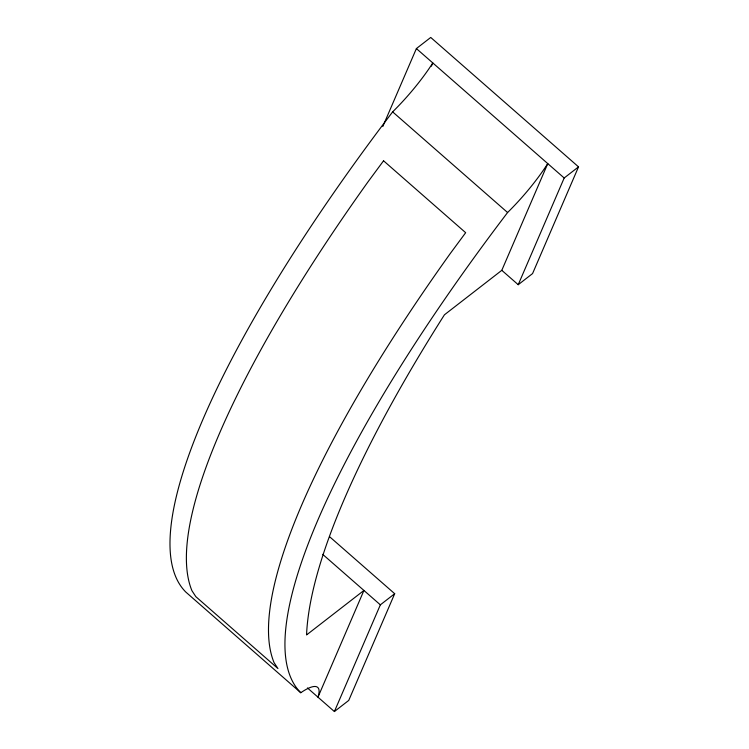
<?xml version="1.0" encoding="UTF-8"?>
<svg xmlns="http://www.w3.org/2000/svg" width="749" height="749" viewBox="0 0 749 749"><rect width="100%" height="100%" fill="white"/><g stroke="black" fill="none" stroke-linecap="round" stroke-linejoin="round"><path stroke-width="1.12" d="M382.833 126.469L416.388 48.573L430.731 37.45L578.528 166.868L532.567 273.582L518.224 284.704L501.802 270.323L547.762 163.61A79.731 19.989 -48.8 0 1 507.588 212.529A676.431 169.546 -48.8 0 0 300.78 692.731A52.383 13.126 -48.8 0 1 317.969 697.169L363.93 590.455L306.556 634.946A771.657 193.411 -48.8 0 1 444.429 314.805L501.802 270.323M431.424 66.155L432.81 62.953A79.731 19.989 -48.8 0 1 392.635 111.873A676.431 169.546 -48.8 0 0 185.827 592.075L300.78 692.731M307.446 687.947L334.391 711.55L380.352 604.836L394.695 593.714L329.597 536.715M518.224 284.704L564.184 177.99L578.528 166.868M394.695 593.714L348.734 700.427L334.391 711.55M416.388 48.573L564.184 177.99M392.635 111.873L507.588 212.529M322.688 554.344L380.352 604.836M383.554 160.792L368.04 181.801A676.431 169.546 -48.8 0 0 191.941 590.708L195.835 596.663L277.945 668.557L274.05 662.603A676.431 169.546 -48.8 0 1 450.149 253.696L465.663 232.696L383.554 160.792"/></g></svg>
